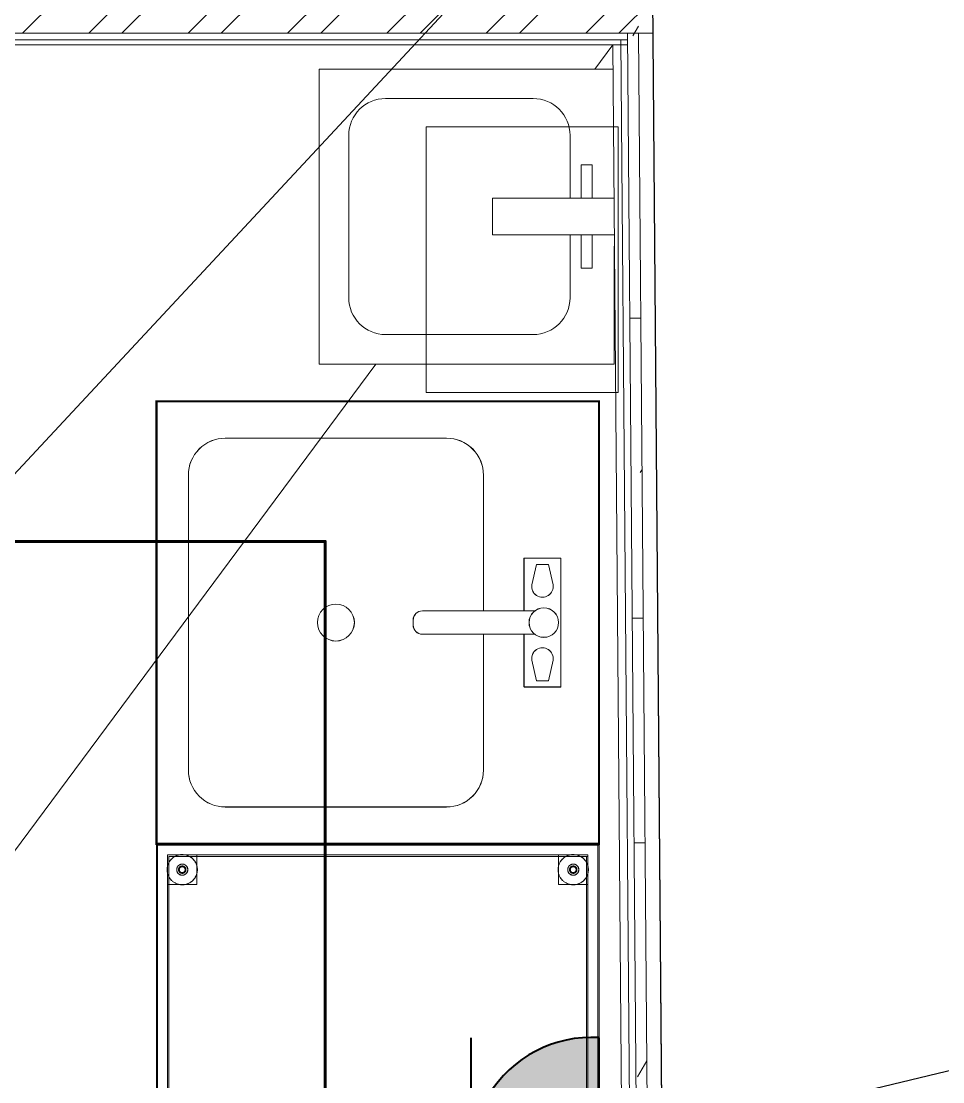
# Model space of a CAD drawing. Header units: millimetres. Extents: x -32 to 417638015, y -35 to 175284279.
# Drawn here: x 223672 to 224921, y 91305 to 92743 of the extents above; entities that cross this region are included whole.
import ezdxf
from ezdxf.enums import TextEntityAlignment as Align

# ---------------------------------------------------------------- set-up
doc = ezdxf.new("R2010")
doc.units = ezdxf.units.MM
for name, color, linetype, lineweight in [('.', 7, 'Continuous', 40), ('_ЭМ_гофра', 5, 'Continuous', 60), ('_ЭМ_ТХ_пищеблок', 7, 'Continuous', 30), ('Атрибут', 7, 'Continuous', 5), ('ДОНМ_ТХ_(Нейтральное_мебель)', 7, 'Continuous', 0), ('Оборудование', 7, 'Continuous', 18), ('Перекрытие', 7, 'Continuous', 18), ('Пищ_ОБорудование', 7, 'Continuous', 0), ('Сантехника', 7, 'Continuous', 18), ('Стены внутренние', 7, 'Continuous', 18), ('Стены несущие', 7, 'Continuous', 30), ('Стены отделка', 7, 'Continuous', 30), ('Стены штриховка', 7, 'Continuous', 9), ('ШТРИХОВКА', 252, 'Continuous', 15), ('ЭМ', 5, 'Continuous', 40), ('ЭО', 94, 'Continuous', 30)]:
    doc.layers.add(name, color=color, linetype=linetype, lineweight=lineweight)
doc.layers.add('PDF __ЭМ_Надписи', color=7, linetype='Continuous')
doc.layers.add('ЭОМ_Лотки рабочие', color=5, linetype='Continuous')
doc.styles.add('ISOCPEUR', font='isocpeur.ttf', dxfattribs={"width": 0.85, "height": 275})

# ---------------------------------------------------------------- blocks, each defined once
blk = doc.blocks.new('_ЭМ_ТХ_Пищеблок')
at = {"layer": 'ДОНМ_ТХ_(Нейтральное_мебель)', "color": 8}
blk.add_lwpolyline([(61261.1, 42014.6), (61261.1, 40814.6), (60661.1, 40814.6), (60661.1, 42014.6)], close=True, dxfattribs=at)
for points in [[(61259.6, 42013.1), (61259.6, 40816.1), (60662.6, 40816.1), (60662.6, 42013.1), (61261.1, 42013.1)], [(60696.1, 41959.1), (60697.5, 41959.2), (60698.8, 41959.3), (60700.2, 41959.6), (60701.5, 41959.9), (60702.7, 41960.2), (60704, 41960.7), (60705.2, 41961.3), (60706.4, 41961.9), (60707.5, 41962.6), (60708.6, 41963.4), (60709.6, 41964.2), (60710.6, 41965.1), (60711.5, 41966.1), (60712.4, 41967.1), (60713.1, 41968.2), (60713.9, 41969.4), (60714.5, 41970.6), (60715.1, 41971.8), (60715.5, 41973.1), (60715.9, 41974.4), (60716.2, 41975.7), (60716.4, 41977), (60716.6, 41978.3), (60716.6, 41979.6), (60716.6, 41981), (60716.4, 41982.3), (60716.2, 41983.6), (60715.9, 41984.9), (60715.5, 41986.2), (60715.1, 41987.5), (60714.5, 41988.7), (60713.9, 41989.9), (60713.1, 41991.1), (60712.4, 41992.2), (60711.5, 41993.2), (60710.6, 41994.2), (60709.6, 41995.1), (60708.6, 41995.9), (60707.5, 41996.7), (60706.4, 41997.4), (60705.2, 41998), (60704, 41998.6), (60702.7, 41999), (60701.5, 41999.4), (60700.2, 41999.7), (60698.8, 42000), (60697.5, 42000.1), (60696.1, 42000.1), (60695.1, 42000.1), (60694, 42000), (60693, 41999.9), (60692, 41999.7), (60691, 41999.5), (60690, 41999.2), (60689.1, 41998.9), (60688.1, 41998.5), (60687.2, 41998.1), (60686.3, 41997.7), (60685.5, 41997.2), (60684.7, 41996.6), (60683.8, 41996.1), (60683.1, 41995.5), (60682.3, 41994.8), (60680.9, 41993.4), (60680.3, 41992.7), (60679.7, 41991.9), (60679.1, 41991.1), (60678.6, 41990.3), (60678.1, 41989.4), (60677.6, 41988.5), (60677.2, 41987.6), (60676.9, 41986.7), (60676.5, 41985.7), (60676.3, 41984.8), (60676, 41983.8), (60675.8, 41982.8), (60675.7, 41981.7), (60675.6, 41980.7), (60675.6, 41979.6), (60675.6, 41978.6), (60675.7, 41977.6), (60675.8, 41976.5), (60676, 41975.5), (60676.3, 41974.5), (60676.5, 41973.6), (60676.9, 41972.6), (60677.2, 41971.7), (60677.6, 41970.8), (60678.1, 41969.9), (60678.6, 41969), (60679.1, 41968.2), (60679.7, 41967.4), (60680.3, 41966.6), (60680.9, 41965.9), (60681.6, 41965.2), (60682.3, 41964.5), (60683.1, 41963.8), (60683.8, 41963.2), (60684.7, 41962.7), (60685.5, 41962.1), (60686.3, 41961.6), (60687.2, 41961.2), (60688.1, 41960.8), (60689.1, 41960.4), (60690, 41960.1), (60691, 41959.8), (60692, 41959.6), (60693, 41959.4), (60694, 41959.3), (60695.1, 41959.2), (60696.1, 41959.1)], [(60676.1, 41959.6), (60716.1, 41959.6), (60716.1, 41999.6)], [(61246.1, 41999.6), (60676.1, 41999.6)], [(60676.1, 40829.6), (60676.1, 41999.6)], [(61226.1, 41959.1), (61227.5, 41959.2), (61228.8, 41959.3), (61230.2, 41959.6), (61231.5, 41959.9), (61232.7, 41960.2), (61234, 41960.7), (61235.2, 41961.3), (61236.4, 41961.9), (61237.5, 41962.6), (61238.6, 41963.4), (61239.6, 41964.2), (61240.6, 41965.1), (61241.5, 41966.1), (61242.4, 41967.1), (61243.1, 41968.2), (61243.9, 41969.4), (61244.5, 41970.6), (61245.1, 41971.8), (61245.5, 41973.1), (61245.9, 41974.4), (61246.2, 41975.7), (61246.4, 41977), (61246.6, 41978.3), (61246.6, 41979.6), (61246.6, 41981), (61246.4, 41982.3), (61246.2, 41983.6), (61245.9, 41984.9), (61245.5, 41986.2), (61245.1, 41987.5), (61244.5, 41988.7), (61243.9, 41989.9), (61243.1, 41991.1), (61242.4, 41992.2), (61241.5, 41993.2), (61240.6, 41994.2), (61239.6, 41995.1), (61238.6, 41995.9), (61237.5, 41996.7), (61236.4, 41997.4), (61235.2, 41998), (61234, 41998.6), (61232.7, 41999), (61231.5, 41999.4), (61230.2, 41999.7), (61228.8, 42000), (61227.5, 42000.1), (61226.1, 42000.1), (61225.1, 42000.1), (61224, 42000), (61223, 41999.9), (61222, 41999.7), (61221, 41999.5), (61220, 41999.2), (61219.1, 41998.9), (61218.1, 41998.5), (61217.2, 41998.1), (61216.3, 41997.7), (61215.5, 41997.2), (61214.7, 41996.6), (61213.8, 41996.1), (61213.1, 41995.5), (61212.3, 41994.8), (61210.9, 41993.4), (61210.3, 41992.7), (61209.7, 41991.9), (61209.1, 41991.1), (61208.6, 41990.3), (61208.1, 41989.4), (61207.6, 41988.5), (61207.2, 41987.6), (61206.9, 41986.7), (61206.5, 41985.7), (61206.3, 41984.8), (61206, 41983.8), (61205.8, 41982.8), (61205.7, 41981.7), (61205.6, 41980.7), (61205.6, 41979.6), (61205.6, 41978.6), (61205.7, 41977.6), (61205.8, 41976.5), (61206, 41975.5), (61206.3, 41974.5), (61206.5, 41973.6), (61206.9, 41972.6), (61207.2, 41971.7), (61207.6, 41970.8), (61208.1, 41969.9), (61208.6, 41969), (61209.1, 41968.2), (61209.7, 41967.4), (61210.3, 41966.6), (61210.9, 41965.9), (61211.6, 41965.2), (61212.3, 41964.5), (61213.1, 41963.8), (61213.8, 41963.2), (61214.7, 41962.7), (61215.5, 41962.1), (61216.3, 41961.6), (61217.2, 41961.2), (61218.1, 41960.8), (61219.1, 41960.4), (61220, 41960.1), (61221, 41959.8), (61222, 41959.6), (61223, 41959.4), (61224, 41959.3), (61225.1, 41959.2), (61226.1, 41959.1)], [(61206.1, 41999.6), (61206.1, 41959.6), (61246.1, 41959.6)], [(61246.1, 41999.6), (61246.1, 40829.6)], [(60714.9, 41997.6), (60678.1, 41997.6), (60678.1, 41960.8)], [(60696.1, 41987.1), (60695.7, 41987.1), (60695.3, 41987.1), (60695, 41987.1), (60694.6, 41987), (60694.2, 41986.9), (60693.9, 41986.8), (60693.5, 41986.7), (60693.2, 41986.6), (60692.9, 41986.4), (60692.5, 41986.2), (60692.2, 41986.1), (60691.9, 41985.9), (60691.6, 41985.7), (60691.3, 41985.4), (60691.1, 41985.2), (60690.8, 41985), (60690.6, 41984.7), (60690.3, 41984.4), (60690.1, 41984.1), (60689.9, 41983.8), (60689.7, 41983.5), (60689.5, 41983.2), (60689.4, 41982.9), (60689.2, 41982.6), (60689.1, 41982.2), (60688.9, 41981.9), (60688.8, 41981.5), (60688.8, 41981.2), (60688.7, 41980.8), (60688.6, 41980.4), (60688.6, 41980), (60688.6, 41979.6), (60688.6, 41979.3), (60688.6, 41978.9), (60688.7, 41978.5), (60688.8, 41978.1), (60688.8, 41977.8), (60688.9, 41977.4), (60689.1, 41977.1), (60689.2, 41976.7), (60689.4, 41976.4), (60689.5, 41976.1), (60689.7, 41975.8), (60689.9, 41975.5), (60690.1, 41975.2), (60690.3, 41974.9), (60690.6, 41974.6), (60691.1, 41974.1), (60691.3, 41973.9), (60691.6, 41973.6), (60691.9, 41973.4), (60692.2, 41973.2), (60692.5, 41973.1), (60692.9, 41972.9), (60693.2, 41972.7), (60693.5, 41972.6), (60693.9, 41972.5), (60694.2, 41972.4), (60694.6, 41972.3), (60695, 41972.2), (60695.3, 41972.2), (60695.7, 41972.2), (60696.1, 41972.1), (60696.6, 41972.2), (60697.1, 41972.2), (60697.6, 41972.3), (60698.1, 41972.4), (60698.5, 41972.6), (60699, 41972.7), (60699.4, 41972.9), (60699.9, 41973.2), (60700.3, 41973.4), (60700.7, 41973.7), (60701, 41974), (60701.4, 41974.3), (60701.7, 41974.7), (60702.1, 41975.1), (60702.3, 41975.5), (60702.6, 41975.9), (60702.8, 41976.3), (60703, 41976.8), (60703.2, 41977.3), (60703.4, 41977.7), (60703.5, 41978.2), (60703.5, 41978.7), (60703.6, 41979.2), (60703.6, 41979.6), (60703.6, 41980.1), (60703.5, 41980.6), (60703.5, 41981.1), (60703.4, 41981.6), (60703.2, 41982), (60703, 41982.5), (60702.8, 41983), (60702.6, 41983.4), (60702.3, 41983.8), (60702.1, 41984.2), (60701.7, 41984.6), (60701.4, 41985), (60701, 41985.3), (60700.7, 41985.6), (60700.3, 41985.9), (60699.9, 41986.1), (60699.4, 41986.4), (60699, 41986.6), (60698.5, 41986.7), (60698.1, 41986.9), (60697.6, 41987), (60697.1, 41987.1), (60696.6, 41987.1), (60696.1, 41987.1)], [(61246.1, 41997.6), (60716.1, 41997.6)], [(61244.1, 41960.8), (61244.1, 41997.6), (61207.3, 41997.6)], [(61226.1, 41987.1), (61225.7, 41987.1), (61225.3, 41987.1), (61225, 41987.1), (61224.6, 41987), (61224.2, 41986.9), (61223.9, 41986.8), (61223.5, 41986.7), (61223.2, 41986.6), (61222.9, 41986.4), (61222.5, 41986.2), (61222.2, 41986.1), (61221.9, 41985.9), (61221.6, 41985.7), (61221.3, 41985.4), (61221.1, 41985.2), (61220.8, 41985), (61220.6, 41984.7), (61220.3, 41984.4), (61220.1, 41984.1), (61219.9, 41983.8), (61219.7, 41983.5), (61219.5, 41983.2), (61219.4, 41982.9), (61219.2, 41982.6), (61219.1, 41982.2), (61218.9, 41981.9), (61218.8, 41981.5), (61218.8, 41981.2), (61218.7, 41980.8), (61218.6, 41980.4), (61218.6, 41980), (61218.6, 41979.6), (61218.6, 41979.3), (61218.6, 41978.9), (61218.7, 41978.5), (61218.8, 41978.1), (61218.8, 41977.8), (61218.9, 41977.4), (61219.1, 41977.1), (61219.2, 41976.7), (61219.4, 41976.4), (61219.5, 41976.1), (61219.7, 41975.8), (61219.9, 41975.5), (61220.1, 41975.2), (61220.3, 41974.9), (61220.6, 41974.6), (61221.1, 41974.1), (61221.3, 41973.9), (61221.6, 41973.6), (61221.9, 41973.4), (61222.2, 41973.2), (61222.5, 41973.1), (61222.9, 41972.9), (61223.2, 41972.7), (61223.5, 41972.6), (61223.9, 41972.5), (61224.2, 41972.4), (61224.6, 41972.3), (61225, 41972.2), (61225.3, 41972.2), (61225.7, 41972.2), (61226.1, 41972.1), (61226.6, 41972.2), (61227.1, 41972.2), (61227.6, 41972.3), (61228.1, 41972.4), (61228.5, 41972.6), (61229, 41972.7), (61229.4, 41972.9), (61229.9, 41973.2), (61230.3, 41973.4), (61230.7, 41973.7), (61231, 41974), (61231.4, 41974.3), (61231.7, 41974.7), (61232.1, 41975.1), (61232.3, 41975.5), (61232.6, 41975.9), (61232.8, 41976.3), (61233, 41976.8), (61233.2, 41977.3), (61233.4, 41977.7), (61233.5, 41978.2), (61233.5, 41978.7), (61233.6, 41979.2), (61233.6, 41979.6), (61233.6, 41980.1), (61233.5, 41980.6), (61233.5, 41981.1), (61233.4, 41981.6), (61233.2, 41982), (61233, 41982.5), (61232.8, 41983), (61232.6, 41983.4), (61232.3, 41983.8), (61232.1, 41984.2), (61231.7, 41984.6), (61231.4, 41985), (61231, 41985.3), (61230.7, 41985.6), (61230.3, 41985.9), (61229.9, 41986.1), (61229.4, 41986.4), (61229, 41986.6), (61228.5, 41986.7), (61228.1, 41986.9), (61227.6, 41987), (61227.1, 41987.1), (61226.6, 41987.1), (61226.1, 41987.1)], [(60696.1, 41984.6), (60695.9, 41984.6), (60695.6, 41984.6), (60695.3, 41984.6), (60695.1, 41984.5), (60694.9, 41984.5), (60694.6, 41984.4), (60694.4, 41984.3), (60694.2, 41984.3), (60693.9, 41984.2), (60693.7, 41984), (60693.5, 41983.9), (60693.3, 41983.8), (60693.1, 41983.7), (60692.9, 41983.5), (60692.7, 41983.3), (60692.6, 41983.2), (60692.4, 41983), (60692.3, 41982.8), (60692.1, 41982.6), (60692, 41982.4), (60691.8, 41982.2), (60691.7, 41982), (60691.6, 41981.8), (60691.5, 41981.6), (60691.4, 41981.4), (60691.3, 41981.1), (60691.3, 41980.9), (60691.2, 41980.7), (60691.2, 41980.4), (60691.1, 41980.2), (60691.1, 41979.9), (60691.1, 41979.6), (60691.1, 41979.4), (60691.1, 41979.1), (60691.2, 41978.9), (60691.2, 41978.6), (60691.3, 41978.4), (60691.3, 41978.2), (60691.4, 41977.9), (60691.5, 41977.7), (60691.6, 41977.5), (60691.7, 41977.3), (60691.8, 41977.1), (60692, 41976.9), (60692.1, 41976.7), (60692.3, 41976.5), (60692.4, 41976.3), (60692.7, 41975.9), (60692.9, 41975.8), (60693.1, 41975.6), (60693.3, 41975.5), (60693.5, 41975.4), (60693.7, 41975.3), (60693.9, 41975.1), (60694.2, 41975), (60694.4, 41975), (60694.6, 41974.9), (60694.9, 41974.8), (60695.1, 41974.8), (60695.3, 41974.7), (60695.6, 41974.7), (60695.9, 41974.7), (60696.1, 41974.6), (60696.4, 41974.7), (60696.8, 41974.7), (60697.1, 41974.7), (60697.4, 41974.8), (60697.7, 41974.9), (60698, 41975), (60698.3, 41975.2), (60698.6, 41975.3), (60698.9, 41975.5), (60699.1, 41975.7), (60699.4, 41975.9), (60699.6, 41976.1), (60699.9, 41976.3), (60700.1, 41976.6), (60700.3, 41976.9), (60700.4, 41977.1), (60700.6, 41977.4), (60700.7, 41977.7), (60700.8, 41978.1), (60700.9, 41978.4), (60701, 41978.7), (60701.1, 41979), (60701.1, 41979.3), (60701.1, 41979.6), (60701.1, 41980), (60701.1, 41980.3), (60701, 41980.6), (60700.9, 41980.9), (60700.8, 41981.2), (60700.7, 41981.6), (60700.6, 41981.9), (60700.4, 41982.1), (60700.3, 41982.4), (60700.1, 41982.7), (60699.9, 41983), (60699.6, 41983.2), (60699.4, 41983.4), (60699.1, 41983.6), (60698.9, 41983.8), (60698.6, 41984), (60698.3, 41984.1), (60698, 41984.3), (60697.7, 41984.4), (60697.4, 41984.5), (60697.1, 41984.6), (60696.8, 41984.6), (60696.4, 41984.6), (60696.1, 41984.6)], [(60696.1, 41983.6), (60695.9, 41983.6), (60695.7, 41983.6), (60695.5, 41983.6), (60695.3, 41983.6), (60695.1, 41983.5), (60694.9, 41983.5), (60694.7, 41983.4), (60694.6, 41983.3), (60694.4, 41983.3), (60694.2, 41983.2), (60694, 41983.1), (60693.9, 41983), (60693.7, 41982.9), (60693.6, 41982.7), (60693.4, 41982.6), (60693.3, 41982.5), (60693.2, 41982.3), (60693, 41982.2), (60692.9, 41982), (60692.8, 41981.9), (60692.7, 41981.7), (60692.6, 41981.6), (60692.5, 41981.4), (60692.4, 41981.2), (60692.4, 41981), (60692.3, 41980.8), (60692.2, 41980.6), (60692.2, 41980.5), (60692.2, 41980.3), (60692.1, 41980.1), (60692.1, 41979.9), (60692.1, 41979.6), (60692.1, 41979.4), (60692.1, 41979.2), (60692.2, 41979), (60692.2, 41978.8), (60692.2, 41978.7), (60692.3, 41978.5), (60692.4, 41978.3), (60692.4, 41978.1), (60692.5, 41977.9), (60692.6, 41977.7), (60692.7, 41977.6), (60692.8, 41977.4), (60692.9, 41977.3), (60693, 41977.1), (60693.2, 41977), (60693.4, 41976.7), (60693.6, 41976.6), (60693.7, 41976.4), (60693.9, 41976.3), (60694, 41976.2), (60694.2, 41976.1), (60694.4, 41976), (60694.6, 41976), (60694.7, 41975.9), (60694.9, 41975.8), (60695.1, 41975.8), (60695.3, 41975.7), (60695.5, 41975.7), (60695.7, 41975.7), (60695.9, 41975.7), (60696.1, 41975.6), (60696.4, 41975.7), (60696.6, 41975.7), (60696.9, 41975.7), (60697.2, 41975.8), (60697.4, 41975.9), (60697.6, 41976), (60697.9, 41976.1), (60698.1, 41976.2), (60698.3, 41976.3), (60698.5, 41976.5), (60698.7, 41976.6), (60698.9, 41976.8), (60699.1, 41977), (60699.3, 41977.2), (60699.4, 41977.4), (60699.6, 41977.6), (60699.7, 41977.9), (60699.8, 41978.1), (60699.9, 41978.4), (60700, 41978.6), (60700, 41978.9), (60700.1, 41979.1), (60700.1, 41979.4), (60700.1, 41979.6), (60700.1, 41979.9), (60700.1, 41980.2), (60700, 41980.4), (60700, 41980.7), (60699.9, 41980.9), (60699.8, 41981.2), (60699.7, 41981.4), (60699.6, 41981.6), (60699.4, 41981.9), (60699.3, 41982.1), (60699.1, 41982.3), (60698.9, 41982.5), (60698.7, 41982.7), (60698.5, 41982.8), (60698.3, 41983), (60698.1, 41983.1), (60697.9, 41983.2), (60697.6, 41983.3), (60697.4, 41983.4), (60697.2, 41983.5), (60696.9, 41983.6), (60696.6, 41983.6), (60696.4, 41983.6), (60696.1, 41983.6)], [(61226.1, 41984.6), (61225.9, 41984.6), (61225.6, 41984.6), (61225.3, 41984.6), (61225.1, 41984.5), (61224.9, 41984.5), (61224.6, 41984.4), (61224.4, 41984.3), (61224.2, 41984.3), (61223.9, 41984.2), (61223.7, 41984), (61223.5, 41983.9), (61223.3, 41983.8), (61223.1, 41983.7), (61222.9, 41983.5), (61222.7, 41983.3), (61222.6, 41983.2), (61222.4, 41983), (61222.3, 41982.8), (61222.1, 41982.6), (61222, 41982.4), (61221.8, 41982.2), (61221.7, 41982), (61221.6, 41981.8), (61221.5, 41981.6), (61221.4, 41981.4), (61221.3, 41981.1), (61221.3, 41980.9), (61221.2, 41980.7), (61221.2, 41980.4), (61221.1, 41980.2), (61221.1, 41979.9), (61221.1, 41979.6), (61221.1, 41979.4), (61221.1, 41979.1), (61221.2, 41978.9), (61221.2, 41978.6), (61221.3, 41978.4), (61221.3, 41978.2), (61221.4, 41977.9), (61221.5, 41977.7), (61221.6, 41977.5), (61221.7, 41977.3), (61221.8, 41977.1), (61222, 41976.9), (61222.1, 41976.7), (61222.3, 41976.5), (61222.4, 41976.3), (61222.7, 41975.9), (61222.9, 41975.8), (61223.1, 41975.6), (61223.3, 41975.5), (61223.5, 41975.4), (61223.7, 41975.3), (61223.9, 41975.1), (61224.2, 41975), (61224.4, 41975), (61224.6, 41974.9), (61224.9, 41974.8), (61225.1, 41974.8), (61225.3, 41974.7), (61225.6, 41974.7), (61225.9, 41974.7), (61226.1, 41974.6), (61226.4, 41974.7), (61226.8, 41974.7), (61227.1, 41974.7), (61227.4, 41974.8), (61227.7, 41974.9), (61228, 41975), (61228.3, 41975.2), (61228.6, 41975.3), (61228.9, 41975.5), (61229.1, 41975.7), (61229.4, 41975.9), (61229.6, 41976.1), (61229.9, 41976.3), (61230.1, 41976.6), (61230.3, 41976.9), (61230.4, 41977.1), (61230.6, 41977.4), (61230.7, 41977.7), (61230.8, 41978.1), (61230.9, 41978.4), (61231, 41978.7), (61231.1, 41979), (61231.1, 41979.3), (61231.1, 41979.6), (61231.1, 41980), (61231.1, 41980.3), (61231, 41980.6), (61230.9, 41980.9), (61230.8, 41981.2), (61230.7, 41981.6), (61230.6, 41981.9), (61230.4, 41982.1), (61230.3, 41982.4), (61230.1, 41982.7), (61229.9, 41983), (61229.6, 41983.2), (61229.4, 41983.4), (61229.1, 41983.6), (61228.9, 41983.8), (61228.6, 41984), (61228.3, 41984.1), (61228, 41984.3), (61227.7, 41984.4), (61227.4, 41984.5), (61227.1, 41984.6), (61226.8, 41984.6), (61226.4, 41984.6), (61226.1, 41984.6)], [(61226.1, 41983.6), (61225.9, 41983.6), (61225.7, 41983.6), (61225.5, 41983.6), (61225.3, 41983.6), (61225.1, 41983.5), (61224.9, 41983.5), (61224.7, 41983.4), (61224.6, 41983.3), (61224.4, 41983.3), (61224.2, 41983.2), (61224, 41983.1), (61223.9, 41983), (61223.7, 41982.9), (61223.6, 41982.7), (61223.4, 41982.6), (61223.3, 41982.5), (61223.2, 41982.3), (61223, 41982.2), (61222.9, 41982), (61222.8, 41981.9), (61222.7, 41981.7), (61222.6, 41981.6), (61222.5, 41981.4), (61222.4, 41981.2), (61222.4, 41981), (61222.3, 41980.8), (61222.2, 41980.6), (61222.2, 41980.5), (61222.2, 41980.3), (61222.1, 41980.1), (61222.1, 41979.9), (61222.1, 41979.6), (61222.1, 41979.4), (61222.1, 41979.2), (61222.2, 41979), (61222.2, 41978.8), (61222.2, 41978.7), (61222.3, 41978.5), (61222.4, 41978.3), (61222.4, 41978.1), (61222.5, 41977.9), (61222.6, 41977.7), (61222.7, 41977.6), (61222.8, 41977.4), (61222.9, 41977.3), (61223, 41977.1), (61223.2, 41977), (61223.4, 41976.7), (61223.6, 41976.6), (61223.7, 41976.4), (61223.9, 41976.3), (61224, 41976.2), (61224.2, 41976.1), (61224.4, 41976), (61224.6, 41976), (61224.7, 41975.9), (61224.9, 41975.8), (61225.1, 41975.8), (61225.3, 41975.7), (61225.5, 41975.7), (61225.7, 41975.7), (61225.9, 41975.7), (61226.1, 41975.6), (61226.4, 41975.7), (61226.6, 41975.7), (61226.9, 41975.7), (61227.2, 41975.8), (61227.4, 41975.9), (61227.6, 41976), (61227.9, 41976.1), (61228.1, 41976.2), (61228.3, 41976.3), (61228.5, 41976.5), (61228.7, 41976.6), (61228.9, 41976.8), (61229.1, 41977), (61229.3, 41977.2), (61229.4, 41977.4), (61229.6, 41977.6), (61229.7, 41977.9), (61229.8, 41978.1), (61229.9, 41978.4), (61230, 41978.6), (61230, 41978.9), (61230.1, 41979.1), (61230.1, 41979.4), (61230.1, 41979.6), (61230.1, 41979.9), (61230.1, 41980.2), (61230, 41980.4), (61230, 41980.7), (61229.9, 41980.9), (61229.8, 41981.2), (61229.7, 41981.4), (61229.6, 41981.6), (61229.4, 41981.9), (61229.3, 41982.1), (61229.1, 41982.3), (61228.9, 41982.5), (61228.7, 41982.7), (61228.5, 41982.8), (61228.3, 41983), (61228.1, 41983.1), (61227.9, 41983.2), (61227.6, 41983.3), (61227.4, 41983.4), (61227.2, 41983.5), (61226.9, 41983.6), (61226.6, 41983.6), (61226.4, 41983.6), (61226.1, 41983.6)], [(60678.1, 40869.6), (60678.1, 41960.7)], [(61244.1, 40869.6), (61244.1, 41960.7)]]:
    blk.add_lwpolyline(points, dxfattribs=at)
at = {"layer": 'Оборудование', "color": 8}
for p, q in [((61026.9, 42626.6), (61026.9, 42986.6)), ((61026.9, 42986.6), (61286.9, 42986.6)), ((61286.9, 42986.6), (61286.9, 42626.6)), ((61286.9, 42626.6), (61026.9, 42626.6))]:
    blk.add_line(p, q, dxfattribs=at)
at = {"layer": 'Пищ_ОБорудование', "color": 8}
for p, q in [((61159.4, 42402), (61209.4, 42402)), ((61159.4, 42330.5), (61159.4, 42402)), ((61209.4, 42227.3), (61209.4, 42402)), ((61021.8, 42330.5), (61174, 42330.5)), ((61009.1, 42311.5), (61009.1, 42317.8)), ((61174.2, 42298.8), (61021.8, 42298.8)), ((61159.4, 42227.3), (61159.4, 42298.8)), ((61209.4, 42227.3), (61159.4, 42227.3))]:
    blk.add_line(p, q, dxfattribs=at)
at = {"layer": 'Пищ_ОБорудование', "color": 8, "lineweight": 15, "const_width": 3}
blk.add_lwpolyline([(60661.1, 42014.6), (60661.1, 42614.6), (61261.1, 42614.6), (61261.1, 42014.6)], close=True, dxfattribs=at)
at = {"layer": 'Пищ_ОБорудование', "color": 8, "lineweight": 0}
for points in [[(60888.6, 42564.6), (60754.4, 42564.6, 0.414214), (60704.4, 42514.6), (60704.4, 42114.6, 0.414214), (60754.4, 42064.6), (61054.4, 42064.6, 0.414214), (61104.4, 42114.6), (61104.4, 42298.8)], [(61104.4, 42330.5), (61104.4, 42514.6, 0.414214), (61054.4, 42564.6), (60888.6, 42564.6)]]:
    blk.add_lwpolyline(points, format="xyb", dxfattribs=at)
at = {"layer": 'Пищ_ОБорудование', "color": 8}
for points in [[(61184.4, 42393.5), (61184.4, 42393.5), (61176.4, 42393.5), (61169.9, 42365.8)], [(61184.4, 42393.5), (61184.4, 42393.5), (61192.4, 42393.5), (61198.8, 42365.8)], [(61184.4, 42235.8), (61184.4, 42235.8), (61176.4, 42235.8), (61169.9, 42263.5)], [(61184.4, 42235.8), (61184.4, 42235.8), (61192.4, 42235.8), (61198.8, 42263.5)]]:
    blk.add_lwpolyline(points, dxfattribs=at)
at = {"layer": 'Пищ_ОБорудование', "color": 8, "lineweight": 0}
for centre, radius in [((60904.4, 42314.6), 25), ((61186.2, 42314.6), 20)]:
    blk.add_circle(centre, radius, dxfattribs=at)
at = {"layer": 'Пищ_ОБорудование', "color": 8}
blk.add_circle((61186.2, 42314.6), 20, dxfattribs=at)
for centre, radius, start, end in [((61184.4, 42363.5), 14.6, 170.9338, 9.0662), ((61021.8, 42317.8), 12.7, 90, 180), ((61021.8, 42311.5), 12.7, 180, 270), ((61184.4, 42265.8), 14.6, 350.9338, 189.0662)]:
    blk.add_arc(centre, radius, start, end, dxfattribs=at)
at = {"layer": 'Атрибут', "color": 8, "style": 'ISOCPEUR', "width": 0.85}
blk.add_attdef('№_ПОЗИЦИИ', text='', height=150, rotation=90, dxfattribs=at).set_placement((58331.7, 39155.2), align=Align.MIDDLE_CENTER)
blk = doc.blocks.new('ТХ пищеблок....')
at = {"layer": 'ДОНМ_ТХ_(Нейтральное_мебель)', "color": 8}
blk.add_lwpolyline([(8595.8, 26682.5), (8595.8, 25482.5), (7995.8, 25482.5), (7995.8, 26682.5)], close=True, dxfattribs=at)
for points in [[(8594.3, 26681), (8594.3, 25484), (7997.3, 25484), (7997.3, 26681), (8595.8, 26681)], [(8030.8, 26627), (8032.2, 26627.1), (8033.5, 26627.2), (8034.9, 26627.4), (8036.2, 26627.7), (8037.4, 26628.1), (8038.7, 26628.6), (8039.9, 26629.1), (8041.1, 26629.8), (8042.2, 26630.5), (8043.3, 26631.2), (8044.3, 26632.1), (8045.3, 26633), (8046.2, 26634), (8047.1, 26635), (8047.9, 26636.1), (8048.6, 26637.3), (8049.2, 26638.5), (8049.8, 26639.7), (8050.2, 26641), (8050.6, 26642.2), (8050.9, 26643.5), (8051.1, 26644.9), (8051.3, 26646.2), (8051.3, 26647.5), (8051.3, 26648.8), (8051.1, 26650.2), (8050.9, 26651.5), (8050.6, 26652.8), (8050.2, 26654.1), (8049.8, 26655.3), (8049.2, 26656.6), (8048.6, 26657.8), (8047.9, 26658.9), (8047.1, 26660), (8046.2, 26661.1), (8045.3, 26662), (8044.3, 26662.9), (8043.3, 26663.8), (8042.2, 26664.6), (8041.1, 26665.3), (8039.9, 26665.9), (8038.7, 26666.4), (8037.4, 26666.9), (8036.2, 26667.3), (8034.9, 26667.6), (8033.5, 26667.8), (8032.2, 26668), (8030.8, 26668), (8029.8, 26668), (8028.7, 26667.9), (8027.7, 26667.8), (8026.7, 26667.6), (8025.7, 26667.4), (8024.7, 26667.1), (8023.8, 26666.8), (8022.8, 26666.4), (8021.9, 26666), (8021.1, 26665.5), (8020.2, 26665), (8019.4, 26664.5), (8018.6, 26663.9), (8017.8, 26663.3), (8017, 26662.7), (8015.6, 26661.3), (8015, 26660.5), (8014.4, 26659.8), (8013.8, 26659), (8013.3, 26658.1), (8012.8, 26657.3), (8012.3, 26656.4), (8011.9, 26655.5), (8011.6, 26654.6), (8011.2, 26653.6), (8011, 26652.6), (8010.7, 26651.6), (8010.6, 26650.6), (8010.4, 26649.6), (8010.3, 26648.6), (8010.3, 26647.5), (8010.3, 26646.5), (8010.4, 26645.4), (8010.6, 26644.4), (8010.7, 26643.4), (8011, 26642.4), (8011.2, 26641.4), (8011.6, 26640.5), (8011.9, 26639.5), (8012.3, 26638.6), (8012.8, 26637.7), (8013.3, 26636.9), (8013.8, 26636), (8014.4, 26635.2), (8015, 26634.5), (8015.6, 26633.7), (8016.3, 26633), (8017, 26632.3), (8017.8, 26631.7), (8018.6, 26631.1), (8019.4, 26630.5), (8020.2, 26630), (8021.1, 26629.5), (8021.9, 26629), (8022.8, 26628.6), (8023.8, 26628.3), (8024.7, 26627.9), (8025.7, 26627.7), (8026.7, 26627.4), (8027.7, 26627.2), (8028.7, 26627.1), (8029.8, 26627), (8030.8, 26627)], [(8010.8, 26627.5), (8050.8, 26627.5), (8050.8, 26667.5)], [(8580.8, 26667.5), (8010.8, 26667.5)], [(8010.8, 25497.5), (8010.8, 26667.5)], [(8049.6, 26665.5), (8012.8, 26665.5), (8012.8, 26628.7)], [(8580.8, 26665.5), (8050.8, 26665.5)], [(8560.8, 26627), (8562.2, 26627.1), (8563.5, 26627.2), (8564.9, 26627.4), (8566.2, 26627.7), (8567.4, 26628.1), (8568.7, 26628.6), (8569.9, 26629.1), (8571.1, 26629.8), (8572.2, 26630.5), (8573.3, 26631.2), (8574.3, 26632.1), (8575.3, 26633), (8576.2, 26634), (8577.1, 26635), (8577.9, 26636.1), (8578.6, 26637.3), (8579.2, 26638.5), (8579.8, 26639.7), (8580.2, 26641), (8580.6, 26642.2), (8580.9, 26643.5), (8581.1, 26644.9), (8581.3, 26646.2), (8581.3, 26647.5), (8581.3, 26648.8), (8581.1, 26650.2), (8580.9, 26651.5), (8580.6, 26652.8), (8580.2, 26654.1), (8579.8, 26655.3), (8579.2, 26656.6), (8578.6, 26657.8), (8577.9, 26658.9), (8577.1, 26660), (8576.2, 26661.1), (8575.3, 26662), (8574.3, 26662.9), (8573.3, 26663.8), (8572.2, 26664.6), (8571.1, 26665.3), (8569.9, 26665.9), (8568.7, 26666.4), (8567.4, 26666.9), (8566.2, 26667.3), (8564.9, 26667.6), (8563.5, 26667.8), (8562.2, 26668), (8560.8, 26668), (8559.8, 26668), (8558.7, 26667.9), (8557.7, 26667.8), (8556.7, 26667.6), (8555.7, 26667.4), (8554.7, 26667.1), (8553.8, 26666.8), (8552.8, 26666.4), (8551.9, 26666), (8551.1, 26665.5), (8550.2, 26665), (8549.4, 26664.5), (8548.6, 26663.9), (8547.8, 26663.3), (8547, 26662.7), (8545.6, 26661.3), (8545, 26660.5), (8544.4, 26659.8), (8543.8, 26659), (8543.3, 26658.1), (8542.8, 26657.3), (8542.3, 26656.4), (8541.9, 26655.5), (8541.6, 26654.6), (8541.2, 26653.6), (8541, 26652.6), (8540.7, 26651.6), (8540.6, 26650.6), (8540.4, 26649.6), (8540.3, 26648.6), (8540.3, 26647.5), (8540.3, 26646.5), (8540.4, 26645.4), (8540.6, 26644.4), (8540.7, 26643.4), (8541, 26642.4), (8541.2, 26641.4), (8541.6, 26640.5), (8541.9, 26639.5), (8542.3, 26638.6), (8542.8, 26637.7), (8543.3, 26636.9), (8543.8, 26636), (8544.4, 26635.2), (8545, 26634.5), (8545.6, 26633.7), (8546.3, 26633), (8547, 26632.3), (8547.8, 26631.7), (8548.6, 26631.1), (8549.4, 26630.5), (8550.2, 26630), (8551.1, 26629.5), (8551.9, 26629), (8552.8, 26628.6), (8553.8, 26628.3), (8554.7, 26627.9), (8555.7, 26627.7), (8556.7, 26627.4), (8557.7, 26627.2), (8558.7, 26627.1), (8559.8, 26627), (8560.8, 26627)], [(8540.8, 26667.5), (8540.8, 26627.5), (8580.8, 26627.5)], [(8578.8, 26628.7), (8578.8, 26665.5), (8542, 26665.5)], [(8580.8, 26667.5), (8580.8, 25497.5)], [(8030.8, 26655), (8030.4, 26655), (8030.1, 26655), (8029.7, 26654.9), (8029.3, 26654.9), (8028.9, 26654.8), (8028.6, 26654.7), (8028.2, 26654.6), (8027.9, 26654.4), (8027.6, 26654.3), (8027.2, 26654.1), (8026.9, 26653.9), (8026.6, 26653.7), (8026.3, 26653.5), (8026.1, 26653.3), (8025.8, 26653.1), (8025.5, 26652.8), (8025.3, 26652.5), (8025, 26652.3), (8024.8, 26652), (8024.6, 26651.7), (8024.4, 26651.4), (8024.2, 26651.1), (8024.1, 26650.8), (8023.9, 26650.4), (8023.8, 26650.1), (8023.7, 26649.7), (8023.6, 26649.4), (8023.5, 26649), (8023.4, 26648.6), (8023.4, 26648.3), (8023.3, 26647.9), (8023.3, 26647.5), (8023.3, 26647.1), (8023.4, 26646.7), (8023.4, 26646.4), (8023.5, 26646), (8023.6, 26645.6), (8023.7, 26645.3), (8023.8, 26644.9), (8023.9, 26644.6), (8024.1, 26644.3), (8024.2, 26643.9), (8024.4, 26643.6), (8024.6, 26643.3), (8024.8, 26643), (8025, 26642.7), (8025.3, 26642.5), (8025.8, 26642), (8026.1, 26641.7), (8026.3, 26641.5), (8026.6, 26641.3), (8026.9, 26641.1), (8027.2, 26640.9), (8027.6, 26640.7), (8027.9, 26640.6), (8028.2, 26640.5), (8028.6, 26640.3), (8028.9, 26640.2), (8029.3, 26640.2), (8029.7, 26640.1), (8030.1, 26640), (8030.4, 26640), (8030.8, 26640), (8031.3, 26640), (8031.8, 26640.1), (8032.3, 26640.2), (8032.8, 26640.3), (8033.2, 26640.4), (8033.7, 26640.6), (8034.1, 26640.8), (8034.6, 26641), (8035, 26641.3), (8035.4, 26641.6), (8035.8, 26641.9), (8036.1, 26642.2), (8036.4, 26642.5), (8036.8, 26642.9), (8037.1, 26643.3), (8037.3, 26643.8), (8037.5, 26644.2), (8037.8, 26644.6), (8037.9, 26645.1), (8038.1, 26645.6), (8038.2, 26646.1), (8038.3, 26646.5), (8038.3, 26647), (8038.3, 26647.5), (8038.3, 26648), (8038.3, 26648.5), (8038.2, 26649), (8038.1, 26649.4), (8037.9, 26649.9), (8037.8, 26650.4), (8037.5, 26650.8), (8037.3, 26651.3), (8037.1, 26651.7), (8036.8, 26652.1), (8036.4, 26652.5), (8036.1, 26652.8), (8035.8, 26653.2), (8035.4, 26653.5), (8035, 26653.7), (8034.6, 26654), (8034.1, 26654.2), (8033.7, 26654.4), (8033.2, 26654.6), (8032.8, 26654.7), (8032.3, 26654.9), (8031.8, 26654.9), (8031.3, 26655), (8030.8, 26655)], [(8030.8, 26652.5), (8030.6, 26652.5), (8030.3, 26652.5), (8030.1, 26652.4), (8029.8, 26652.4), (8029.6, 26652.3), (8029.3, 26652.3), (8029.1, 26652.2), (8028.9, 26652.1), (8028.7, 26652), (8028.4, 26651.9), (8028.2, 26651.8), (8028, 26651.7), (8027.8, 26651.5), (8027.6, 26651.4), (8027.5, 26651.2), (8027.3, 26651), (8027.1, 26650.9), (8027, 26650.7), (8026.8, 26650.5), (8026.7, 26650.3), (8026.5, 26650.1), (8026.4, 26649.9), (8026.3, 26649.7), (8026.2, 26649.5), (8026.1, 26649.2), (8026, 26649), (8026, 26648.8), (8025.9, 26648.5), (8025.9, 26648.3), (8025.8, 26648), (8025.8, 26647.8), (8025.8, 26647.5), (8025.8, 26647.2), (8025.8, 26647), (8025.9, 26646.7), (8025.9, 26646.5), (8026, 26646.3), (8026, 26646), (8026.1, 26645.8), (8026.2, 26645.6), (8026.3, 26645.3), (8026.4, 26645.1), (8026.5, 26644.9), (8026.7, 26644.7), (8026.8, 26644.5), (8027, 26644.3), (8027.1, 26644.1), (8027.5, 26643.8), (8027.6, 26643.6), (8027.8, 26643.5), (8028, 26643.4), (8028.2, 26643.2), (8028.4, 26643.1), (8028.7, 26643), (8028.9, 26642.9), (8029.1, 26642.8), (8029.3, 26642.7), (8029.6, 26642.7), (8029.8, 26642.6), (8030.1, 26642.6), (8030.3, 26642.5), (8030.6, 26642.5), (8030.8, 26642.5), (8031.2, 26642.5), (8031.5, 26642.6), (8031.8, 26642.6), (8032.1, 26642.7), (8032.4, 26642.8), (8032.7, 26642.9), (8033, 26643), (8033.3, 26643.2), (8033.6, 26643.3), (8033.9, 26643.5), (8034.1, 26643.7), (8034.3, 26644), (8034.6, 26644.2), (8034.8, 26644.5), (8035, 26644.7), (8035.1, 26645), (8035.3, 26645.3), (8035.4, 26645.6), (8035.6, 26645.9), (8035.7, 26646.2), (8035.7, 26646.5), (8035.8, 26646.9), (8035.8, 26647.2), (8035.8, 26647.5), (8035.8, 26647.8), (8035.8, 26648.2), (8035.7, 26648.5), (8035.7, 26648.8), (8035.6, 26649.1), (8035.4, 26649.4), (8035.3, 26649.7), (8035.1, 26650), (8035, 26650.3), (8034.8, 26650.6), (8034.6, 26650.8), (8034.3, 26651), (8034.1, 26651.3), (8033.9, 26651.5), (8033.6, 26651.7), (8033.3, 26651.8), (8033, 26652), (8032.7, 26652.1), (8032.4, 26652.2), (8032.1, 26652.3), (8031.8, 26652.4), (8031.5, 26652.5), (8031.2, 26652.5), (8030.8, 26652.5)], [(8030.8, 26651.5), (8030.6, 26651.5), (8030.4, 26651.5), (8030.2, 26651.5), (8030, 26651.4), (8029.8, 26651.4), (8029.6, 26651.3), (8029.4, 26651.3), (8029.3, 26651.2), (8029.1, 26651.1), (8028.9, 26651), (8028.7, 26650.9), (8028.6, 26650.8), (8028.4, 26650.7), (8028.3, 26650.6), (8028.1, 26650.5), (8028, 26650.3), (8027.9, 26650.2), (8027.7, 26650), (8027.6, 26649.9), (8027.5, 26649.7), (8027.4, 26649.6), (8027.3, 26649.4), (8027.2, 26649.2), (8027.1, 26649.1), (8027.1, 26648.9), (8027, 26648.7), (8026.9, 26648.5), (8026.9, 26648.3), (8026.9, 26648.1), (8026.8, 26647.9), (8026.8, 26647.7), (8026.8, 26647.5), (8026.8, 26647.3), (8026.8, 26647.1), (8026.9, 26646.9), (8026.9, 26646.7), (8026.9, 26646.5), (8027, 26646.3), (8027.1, 26646.1), (8027.1, 26646), (8027.2, 26645.8), (8027.3, 26645.6), (8027.4, 26645.4), (8027.5, 26645.3), (8027.6, 26645.1), (8027.7, 26645), (8027.9, 26644.8), (8028.1, 26644.5), (8028.3, 26644.4), (8028.4, 26644.3), (8028.6, 26644.2), (8028.7, 26644.1), (8028.9, 26644), (8029.1, 26643.9), (8029.3, 26643.8), (8029.4, 26643.7), (8029.6, 26643.7), (8029.8, 26643.6), (8030, 26643.6), (8030.2, 26643.6), (8030.4, 26643.5), (8030.6, 26643.5), (8030.8, 26643.5), (8031.1, 26643.5), (8031.3, 26643.5), (8031.6, 26643.6), (8031.9, 26643.6), (8032.1, 26643.7), (8032.4, 26643.8), (8032.6, 26643.9), (8032.8, 26644), (8033, 26644.2), (8033.2, 26644.3), (8033.5, 26644.5), (8033.6, 26644.7), (8033.8, 26644.9), (8034, 26645.1), (8034.1, 26645.3), (8034.3, 26645.5), (8034.4, 26645.7), (8034.5, 26646), (8034.6, 26646.2), (8034.7, 26646.5), (8034.7, 26646.7), (8034.8, 26647), (8034.8, 26647.2), (8034.8, 26647.5), (8034.8, 26647.8), (8034.8, 26648), (8034.7, 26648.3), (8034.7, 26648.5), (8034.6, 26648.8), (8034.5, 26649), (8034.4, 26649.3), (8034.3, 26649.5), (8034.1, 26649.7), (8034, 26649.9), (8033.8, 26650.2), (8033.6, 26650.3), (8033.5, 26650.5), (8033.2, 26650.7), (8033, 26650.8), (8032.8, 26651), (8032.6, 26651.1), (8032.4, 26651.2), (8032.1, 26651.3), (8031.9, 26651.4), (8031.6, 26651.4), (8031.3, 26651.5), (8031.1, 26651.5), (8030.8, 26651.5)], [(8560.8, 26655), (8560.4, 26655), (8560.1, 26655), (8559.7, 26654.9), (8559.3, 26654.9), (8558.9, 26654.8), (8558.6, 26654.7), (8558.2, 26654.6), (8557.9, 26654.4), (8557.6, 26654.3), (8557.2, 26654.1), (8556.9, 26653.9), (8556.6, 26653.7), (8556.3, 26653.5), (8556.1, 26653.3), (8555.8, 26653.1), (8555.5, 26652.8), (8555.3, 26652.5), (8555, 26652.3), (8554.8, 26652), (8554.6, 26651.7), (8554.4, 26651.4), (8554.2, 26651.1), (8554.1, 26650.8), (8553.9, 26650.4), (8553.8, 26650.1), (8553.7, 26649.7), (8553.6, 26649.4), (8553.5, 26649), (8553.4, 26648.6), (8553.4, 26648.3), (8553.3, 26647.9), (8553.3, 26647.5), (8553.3, 26647.1), (8553.4, 26646.7), (8553.4, 26646.4), (8553.5, 26646), (8553.6, 26645.6), (8553.7, 26645.3), (8553.8, 26644.9), (8553.9, 26644.6), (8554.1, 26644.3), (8554.2, 26643.9), (8554.4, 26643.6), (8554.6, 26643.3), (8554.8, 26643), (8555, 26642.7), (8555.3, 26642.5), (8555.8, 26642), (8556.1, 26641.7), (8556.3, 26641.5), (8556.6, 26641.3), (8556.9, 26641.1), (8557.2, 26640.9), (8557.6, 26640.7), (8557.9, 26640.6), (8558.2, 26640.5), (8558.6, 26640.3), (8558.9, 26640.2), (8559.3, 26640.2), (8559.7, 26640.1), (8560.1, 26640), (8560.4, 26640), (8560.8, 26640), (8561.3, 26640), (8561.8, 26640.1), (8562.3, 26640.2), (8562.8, 26640.3), (8563.2, 26640.4), (8563.7, 26640.6), (8564.1, 26640.8), (8564.6, 26641), (8565, 26641.3), (8565.4, 26641.6), (8565.8, 26641.9), (8566.1, 26642.2), (8566.4, 26642.5), (8566.8, 26642.9), (8567.1, 26643.3), (8567.3, 26643.8), (8567.5, 26644.2), (8567.8, 26644.6), (8567.9, 26645.1), (8568.1, 26645.6), (8568.2, 26646.1), (8568.3, 26646.5), (8568.3, 26647), (8568.3, 26647.5), (8568.3, 26648), (8568.3, 26648.5), (8568.2, 26649), (8568.1, 26649.4), (8567.9, 26649.9), (8567.8, 26650.4), (8567.5, 26650.8), (8567.3, 26651.3), (8567.1, 26651.7), (8566.8, 26652.1), (8566.4, 26652.5), (8566.1, 26652.8), (8565.8, 26653.2), (8565.4, 26653.5), (8565, 26653.7), (8564.6, 26654), (8564.1, 26654.2), (8563.7, 26654.4), (8563.2, 26654.6), (8562.8, 26654.7), (8562.3, 26654.9), (8561.8, 26654.9), (8561.3, 26655), (8560.8, 26655)], [(8560.8, 26652.5), (8560.6, 26652.5), (8560.3, 26652.5), (8560.1, 26652.4), (8559.8, 26652.4), (8559.6, 26652.3), (8559.3, 26652.3), (8559.1, 26652.2), (8558.9, 26652.1), (8558.7, 26652), (8558.4, 26651.9), (8558.2, 26651.8), (8558, 26651.7), (8557.8, 26651.5), (8557.6, 26651.4), (8557.5, 26651.2), (8557.3, 26651), (8557.1, 26650.9), (8557, 26650.7), (8556.8, 26650.5), (8556.7, 26650.3), (8556.5, 26650.1), (8556.4, 26649.9), (8556.3, 26649.7), (8556.2, 26649.5), (8556.1, 26649.2), (8556, 26649), (8556, 26648.8), (8555.9, 26648.5), (8555.9, 26648.3), (8555.8, 26648), (8555.8, 26647.8), (8555.8, 26647.5), (8555.8, 26647.2), (8555.8, 26647), (8555.9, 26646.7), (8555.9, 26646.5), (8556, 26646.3), (8556, 26646), (8556.1, 26645.8), (8556.2, 26645.6), (8556.3, 26645.3), (8556.4, 26645.1), (8556.5, 26644.9), (8556.7, 26644.7), (8556.8, 26644.5), (8557, 26644.3), (8557.1, 26644.1), (8557.5, 26643.8), (8557.6, 26643.6), (8557.8, 26643.5), (8558, 26643.4), (8558.2, 26643.2), (8558.4, 26643.1), (8558.7, 26643), (8558.9, 26642.9), (8559.1, 26642.8), (8559.3, 26642.7), (8559.6, 26642.7), (8559.8, 26642.6), (8560.1, 26642.6), (8560.3, 26642.5), (8560.6, 26642.5), (8560.8, 26642.5), (8561.2, 26642.5), (8561.5, 26642.6), (8561.8, 26642.6), (8562.1, 26642.7), (8562.4, 26642.8), (8562.7, 26642.9), (8563, 26643), (8563.3, 26643.2), (8563.6, 26643.3), (8563.9, 26643.5), (8564.1, 26643.7), (8564.3, 26644), (8564.6, 26644.2), (8564.8, 26644.5), (8565, 26644.7), (8565.1, 26645), (8565.3, 26645.3), (8565.4, 26645.6), (8565.6, 26645.9), (8565.7, 26646.2), (8565.7, 26646.5), (8565.8, 26646.9), (8565.8, 26647.2), (8565.8, 26647.5), (8565.8, 26647.8), (8565.8, 26648.2), (8565.7, 26648.5), (8565.7, 26648.8), (8565.6, 26649.1), (8565.4, 26649.4), (8565.3, 26649.7), (8565.1, 26650), (8565, 26650.3), (8564.8, 26650.6), (8564.6, 26650.8), (8564.3, 26651), (8564.1, 26651.3), (8563.9, 26651.5), (8563.6, 26651.7), (8563.3, 26651.8), (8563, 26652), (8562.7, 26652.1), (8562.4, 26652.2), (8562.1, 26652.3), (8561.8, 26652.4), (8561.5, 26652.5), (8561.2, 26652.5), (8560.8, 26652.5)], [(8560.8, 26651.5), (8560.6, 26651.5), (8560.4, 26651.5), (8560.2, 26651.5), (8560, 26651.4), (8559.8, 26651.4), (8559.6, 26651.3), (8559.4, 26651.3), (8559.3, 26651.2), (8559.1, 26651.1), (8558.9, 26651), (8558.7, 26650.9), (8558.6, 26650.8), (8558.4, 26650.7), (8558.3, 26650.6), (8558.1, 26650.5), (8558, 26650.3), (8557.9, 26650.2), (8557.7, 26650), (8557.6, 26649.9), (8557.5, 26649.7), (8557.4, 26649.6), (8557.3, 26649.4), (8557.2, 26649.2), (8557.1, 26649.1), (8557.1, 26648.9), (8557, 26648.7), (8556.9, 26648.5), (8556.9, 26648.3), (8556.9, 26648.1), (8556.8, 26647.9), (8556.8, 26647.7), (8556.8, 26647.5), (8556.8, 26647.3), (8556.8, 26647.1), (8556.9, 26646.9), (8556.9, 26646.7), (8556.9, 26646.5), (8557, 26646.3), (8557.1, 26646.1), (8557.1, 26646), (8557.2, 26645.8), (8557.3, 26645.6), (8557.4, 26645.4), (8557.5, 26645.3), (8557.6, 26645.1), (8557.7, 26645), (8557.9, 26644.8), (8558.1, 26644.5), (8558.3, 26644.4), (8558.4, 26644.3), (8558.6, 26644.2), (8558.7, 26644.1), (8558.9, 26644), (8559.1, 26643.9), (8559.3, 26643.8), (8559.4, 26643.7), (8559.6, 26643.7), (8559.8, 26643.6), (8560, 26643.6), (8560.2, 26643.6), (8560.4, 26643.5), (8560.6, 26643.5), (8560.8, 26643.5), (8561.1, 26643.5), (8561.3, 26643.5), (8561.6, 26643.6), (8561.9, 26643.6), (8562.1, 26643.7), (8562.4, 26643.8), (8562.6, 26643.9), (8562.8, 26644), (8563, 26644.2), (8563.2, 26644.3), (8563.5, 26644.5), (8563.6, 26644.7), (8563.8, 26644.9), (8564, 26645.1), (8564.1, 26645.3), (8564.3, 26645.5), (8564.4, 26645.7), (8564.5, 26646), (8564.6, 26646.2), (8564.7, 26646.5), (8564.7, 26646.7), (8564.8, 26647), (8564.8, 26647.2), (8564.8, 26647.5), (8564.8, 26647.8), (8564.8, 26648), (8564.7, 26648.3), (8564.7, 26648.5), (8564.6, 26648.8), (8564.5, 26649), (8564.4, 26649.3), (8564.3, 26649.5), (8564.1, 26649.7), (8564, 26649.9), (8563.8, 26650.2), (8563.6, 26650.3), (8563.5, 26650.5), (8563.2, 26650.7), (8563, 26650.8), (8562.8, 26651), (8562.6, 26651.1), (8562.4, 26651.2), (8562.1, 26651.3), (8561.9, 26651.4), (8561.6, 26651.4), (8561.3, 26651.5), (8561.1, 26651.5), (8560.8, 26651.5)], [(8012.8, 25537.5), (8012.8, 26628.6)], [(8578.8, 25537.5), (8578.8, 26628.6)]]:
    blk.add_lwpolyline(points, dxfattribs=at)
at = {"layer": 'Оборудование', "color": 8}
for p, q in [((8361.6, 27294.5), (8361.6, 27654.5)), ((8361.6, 27654.5), (8621.6, 27654.5)), ((8621.6, 27654.5), (8621.6, 27294.5)), ((8621.6, 27294.5), (8361.6, 27294.5))]:
    blk.add_line(p, q, dxfattribs=at)
at = {"layer": 'Пищ_ОБорудование', "color": 8}
for p, q in [((8494.1, 27069.8), (8544.1, 27069.8)), ((8494.1, 26998.4), (8494.1, 27069.8)), ((8544.1, 26895.2), (8544.1, 27069.8)), ((8356.5, 26998.4), (8508.7, 26998.4)), ((8343.8, 26979.3), (8343.8, 26985.7)), ((8508.9, 26966.6), (8356.5, 26966.6)), ((8494.1, 26895.2), (8494.1, 26966.6)), ((8544.1, 26895.2), (8494.1, 26895.2))]:
    blk.add_line(p, q, dxfattribs=at)
at = {"layer": 'Пищ_ОБорудование', "color": 8, "lineweight": 15, "const_width": 3}
blk.add_lwpolyline([(7995.8, 26682.5), (7995.8, 27282.5), (8595.8, 27282.5), (8595.8, 26682.5)], close=True, dxfattribs=at)
at = {"layer": 'Пищ_ОБорудование', "color": 8, "lineweight": 0}
for points in [[(8223.3, 27232.5), (8089.2, 27232.5, 0.414214), (8039.2, 27182.5), (8039.2, 26782.5, 0.414214), (8089.2, 26732.5), (8389.2, 26732.5, 0.414214), (8439.2, 26782.5), (8439.2, 26966.6)], [(8439.2, 26998.4), (8439.2, 27182.5, 0.414214), (8389.2, 27232.5), (8223.3, 27232.5)]]:
    blk.add_lwpolyline(points, format="xyb", dxfattribs=at)
at = {"layer": 'Пищ_ОБорудование', "color": 8}
for points in [[(8519.1, 27061.3), (8519.1, 27061.3), (8511.1, 27061.3), (8504.6, 27033.7)], [(8519.1, 27061.3), (8519.1, 27061.3), (8527.1, 27061.3), (8533.5, 27033.7)], [(8519.1, 26903.7), (8519.1, 26903.7), (8511.1, 26903.7), (8504.6, 26931.4)], [(8519.1, 26903.7), (8519.1, 26903.7), (8527.1, 26903.7), (8533.5, 26931.4)]]:
    blk.add_lwpolyline(points, dxfattribs=at)
at = {"layer": 'Пищ_ОБорудование', "color": 8, "lineweight": 0}
for centre, radius in [((8239.2, 26982.5), 25), ((8520.9, 26982.5), 20)]:
    blk.add_circle(centre, radius, dxfattribs=at)
at = {"layer": 'Пищ_ОБорудование', "color": 8}
blk.add_circle((8520.9, 26982.5), 20, dxfattribs=at)
for centre, radius, start, end in [((8519.1, 27031.4), 14.6, 170.9338, 9.0662), ((8356.5, 26985.7), 12.7, 90, 180), ((8356.5, 26979.3), 12.7, 180, 270), ((8519.1, 26933.7), 14.6, 350.9338, 189.0662)]:
    blk.add_arc(centre, radius, start, end, dxfattribs=at)
blk = doc.blocks.new('1 этаж')
at = {"layer": 'Стены внутренние', "lineweight": 9}
h = blk.add_hatch(dxfattribs=at)
h.set_pattern_fill('FP_12', color=8, style=0, pattern_type=2)
h.set_pattern_definition([(0, (557.2, 188.9), (406.4, 101.6), [33.528, -271.272, 33.528, -271.272, -1625.6]), (0, (557.2, 188.9), (406.4, 101.6), [-609.6, 33.528, -576.072, 33.528, -271.272, -711.2]), (0, (557.2, 188.9), (406.4, 101.6), [-1524, 33.528, -169.672, 33.528, -474.472]), (120, (709.6, 239.7), (-291.18818, 301.15272), [33.528, -271.272, 33.528, -271.272, -1625.6]), (120, (709.6, 239.7), (-291.18818, 301.15272), [-609.6, 33.528, -576.072, 33.528, -271.272, -711.2]), (120, (709.6, 239.7), (-291.18818, 301.15272), [-1524, 33.528, -169.672, 33.528, -474.472]), (240, (760.4, 442.9), (-115.21182, -402.75272), [33.528, -271.272, 33.528, -271.272, -1625.6]), (240, (760.4, 442.9), (-115.21182, -402.75272), [-609.6, 33.528, -576.072, 33.528, -271.272, -711.2]), (240, (760.4, 442.9), (-115.21182, -402.75272), [-1524, 33.528, -169.672, 33.528, -474.472])])
h.paths.add_polyline_path([(55386.254, 37456.264), (55401.253, 37456.385), (55371.3, 41159.899), (55356.301, 41159.777), (55385.067, 37603.034)])
at = {"layer": 'Стены штриховка'}
h = blk.add_hatch(dxfattribs=at)
h.set_pattern_fill('ANSI32', color=8, scale=10)
h.set_pattern_definition([(45, (-31496.66, 188.9), (-67.35192, 67.35192), []), (45, (-31451.76, 188.9), (-67.35192, 67.35192), [])])
h.paths.add_polyline_path([(48180.157, 39580.594), (48705.157, 39580.594), (48705.157, 39700.594), (48060.157, 39700.594), (48060.157, 37262.867), (48180.157, 37260.838)])
h.paths.add_polyline_path([(49875.157, 39580.594), (50447.657, 39580.594), (50447.657, 39700.594), (49635.157, 39700.594), (49635.157, 39580.594), (49755.157, 39580.594), (49755.157, 37234.2), (49875.157, 37232.17)])
h.paths.add_polyline_path([(51953.917, 39700.594), (51377.657, 39700.594), (51377.657, 39580.594), (51495.157, 39580.594), (51495.157, 37204.771), (51615.157, 37202.741), (51615.157, 39580.594), (51953.917, 39580.594)])
h.paths.add_polyline_path([(53340.157, 39700.594), (53328.157, 39700.594), (52883.917, 39700.594), (52883.917, 39580.594), (53340.157, 39580.594)])
h.paths.add_polyline_path([(53340.157, 41017.707), (53460.157, 41017.707), (53460.157, 41147.707), (55390.68, 41147.707), (55389.709, 41267.707), (53340.157, 41267.707)])
h.paths.add_polyline_path([(53460.157, 39987.707), (53340.157, 39987.707), (53340.157, 37193.569), (53340.496, 37193.563), (53460.157, 37177.015)])
at = {"layer": 'Перекрытие', "color": 8}
for p, q in [((55312.186, 41099.009), (55336.526, 41131.807)), ((54085.157, 39445.594), (55015.339, 40699.009))]:
    blk.add_line(p, q, dxfattribs=at)
at = {"layer": 'Сантехника', "color": 8}
for p, q in [((55336.63, 41099.009), (54938.571, 41099.009)), ((54938.571, 41099.009), (54938.571, 40699.009)), ((54938.571, 41099.009), (55336.63, 41099.009)), ((54938.571, 40699.009), (54938.571, 41099.009)), ((55028.57, 41059.009), (55228.571, 41059.009)), ((54978.57, 40789.01), (54978.57, 41009.009)), ((55278.571, 41009.009), (55278.571, 40924.009)), ((55293.571, 40969.009), (55308.571, 40969.009)), ((55293.571, 40924.009), (55293.571, 40969.009)), ((55308.571, 40969.009), (55308.571, 40924.009)), ((55338.045, 40924.009), (55173.558, 40924.009)), ((55173.558, 40924.009), (55173.558, 40874.009)), ((55173.558, 40874.009), (55338.449, 40874.009)), ((55278.571, 40874.009), (55278.571, 40789.01)), ((55293.571, 40874.009), (55293.571, 40829.009)), ((55308.571, 40829.009), (55308.571, 40874.009)), ((55338.571, 40699.009), (55338.571, 40859.009)), ((55338.571, 40859.009), (55338.571, 40699.009)), ((55293.571, 40829.009), (55308.571, 40829.009)), ((55228.571, 40739.01), (55028.57, 40739.01)), ((54938.571, 40699.009), (55338.571, 40699.009)), ((55338.571, 40699.009), (54938.571, 40699.009))]:
    blk.add_line(p, q, dxfattribs=at)
for centre, start, end in [((55028.57, 41009.009), 90, 180), ((55228.571, 41009.009), 0, 90), ((55028.57, 40789.01), 180, 270), ((55228.571, 40789.01), 270, 0)]:
    blk.add_arc(centre, 50, start, end, dxfattribs=at)
at = {"layer": 'Стены несущие', "color": 8}
blk.add_line((55374.262, 43177.707), (55420.682, 37438.117), dxfattribs=at)
at = {"layer": 'Стены отделка', "color": 8, "lineweight": 9}
for p, q in [((55421.285, 37452.462), (55375.222, 43147.911)), ((55391.238, 41147.707), (53460.157, 41147.707)), ((55371.399, 41147.707), (55401.286, 37452.3)), ((53476.057, 41131.807), (55356.365, 41131.807)), ((55336.526, 41131.807), (55366.109, 37474.045))]:
    blk.add_line(p, q, dxfattribs=at)
at = {"layer": 'Стены штриховка', "color": 8}
for p, q in [((53469.157, 41138.707), (55356.309, 41138.707)), ((55347.471, 41138.707), (55377.254, 37456.191)), ((55356.398, 41147.707), (55386.254, 37456.264))]:
    blk.add_line(p, q, dxfattribs=at)
at = {"layer": 'ЭОМ_Лотки рабочие'}
blk.add_blockref('ТХ пищеблок....', (46722.058, 13366.044), dxfattribs=at)
blk = doc.blocks.new('Розетка IP54')
at = {"layer": '.'}
h = blk.add_hatch(color=5, dxfattribs=at)
h.dxf.hatch_style = 1
h.paths.add_polyline_path([(551667.1, -101006.5), (551667.1, -101180), (551829.8, -101180, 0.433155)])
h.paths.add_polyline_path([(551667.1, -101006.5, 0.433155), (551504.3, -101180), (551667.1, -101180)])
at = {"layer": 'ЭМ', "color": 5}
for p, q in [((551667.1, -101006.5), (551667.1, -100854.1)), ((551504.3, -101006.5), (551829.8, -101006.5)), ((551504.3, -101180), (551829.8, -101180))]:
    blk.add_line(p, q, dxfattribs=at)
blk.add_arc((551667.1, -101169.6), 163.1, 356.3196, 183.6804, dxfattribs=at)

msp = doc.modelspace()

# ---------------------------------------------------------------- linework, layer by layer
at = {"layer": '_ЭМ_гофра', "linetype": 'ByBlock'}
msp.add_lwpolyline([(221811.9, 92037.8), (224084.2, 92037.8), (224084.2, 91202.4), (224465, 91202.4)], dxfattribs=at)
at = {"layer": 'PDF __ЭМ_Надписи', "lineweight": 25}
for points in [[(222521, 90903.6), (227854.9, 96631.3), (230284.9, 96631.3)], [(224438.3, 91202.4), (227084.6, 91839.2), (230344.2, 91839.2)]]:
    msp.add_lwpolyline(points, dxfattribs=at)

# ---------------------------------------------------------------- block references
at = {"layer": '_ЭМ_ТХ_пищеблок', "lineweight": 50}
msp.add_blockref('_ЭМ_ТХ_Пищеблок', (163194.2, 49613.2), dxfattribs=at)
at = {"layer": 'ШТРИХОВКА'}
msp.add_blockref('1 этаж', (169137.4, 51579.3), dxfattribs=at)
at = {"layer": 'ЭО', "rotation": 90}
msp.add_blockref('Розетка IP54', (123275.3, -460464.7), dxfattribs=at)

doc.saveas('drawing.dxf')
